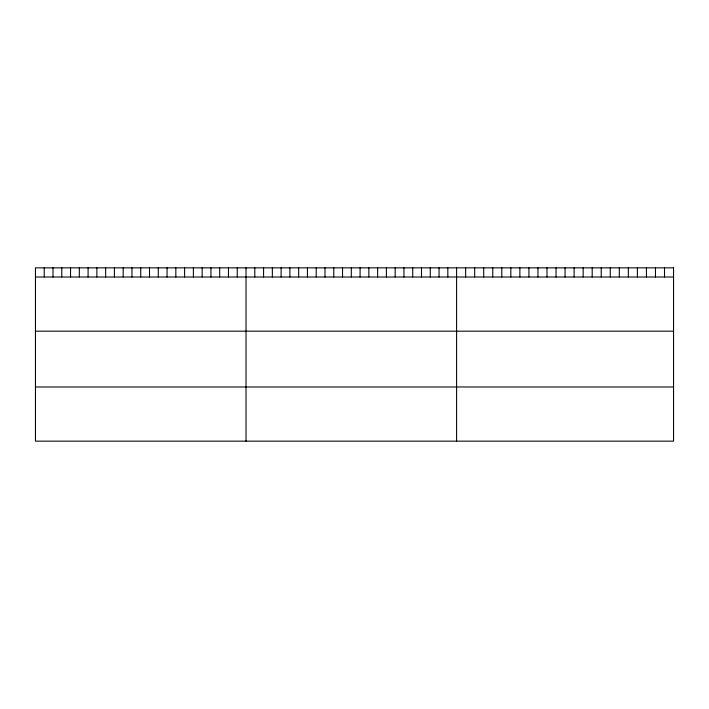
<?xml version="1.0" encoding="UTF-8"?>
<svg xmlns="http://www.w3.org/2000/svg" width="709" height="709" viewBox="0 0 709 709"><rect width="100%" height="100%" fill="white"/><g stroke="black" fill="none" stroke-linecap="round" stroke-linejoin="round"><path stroke-width="1.06" d="M35.45 277.006L673.55 277.006M35.45 331.174L673.55 331.174M35.45 386.981L673.55 386.981M664.51 267.851L664.51 277.006M655.471 267.851L655.471 277.006M646.431 267.851L646.431 277.006M637.391 267.851L637.391 277.006M628.351 267.851L628.351 277.006M619.311 267.851L619.311 277.006M610.272 267.851L610.272 277.006M601.232 267.851L601.232 277.006M592.192 267.851L592.192 277.006M583.153 267.851L583.153 277.006M574.113 267.851L574.113 277.006M565.073 267.851L565.073 277.006M556.033 267.851L556.033 277.006M546.994 267.851L546.994 277.006M537.954 267.851L537.954 277.006M528.914 267.851L528.914 277.006M519.874 267.851L519.874 277.006M510.834 267.851L510.834 277.006M501.795 267.851L501.795 277.006M492.755 267.851L492.755 277.006M483.715 267.851L483.715 277.006M474.675 267.851L474.675 277.006M465.636 267.851L465.636 277.006M456.596 267.851L456.596 441.149M447.822 267.851L447.822 277.006M439.048 267.851L439.048 277.006M430.274 267.851L430.274 277.006M421.5 267.851L421.5 277.006M412.727 267.851L412.727 277.006M403.953 267.851L403.953 277.006M395.179 267.851L395.179 277.006M386.405 267.851L386.405 277.006M377.631 267.851L377.631 277.006M368.857 267.851L368.857 277.006M360.083 267.851L360.083 277.006M351.309 267.851L351.309 277.006M342.536 267.851L342.536 277.006M333.762 267.851L333.762 277.006M324.988 267.851L324.988 277.006M316.214 267.851L316.214 277.006M307.44 267.851L307.44 277.006M298.666 267.851L298.666 277.006M289.892 267.851L289.892 277.006M281.118 267.851L281.118 277.006M272.345 267.851L272.345 277.006M263.571 267.851L263.571 277.006M254.797 267.851L254.797 277.006M246.023 267.851L246.023 441.149M237.249 267.851L237.249 277.006M228.475 267.851L228.475 277.006M219.701 267.851L219.701 277.006M210.928 267.851L210.928 277.006M202.154 267.851L202.154 277.006M193.38 267.851L193.38 277.006M184.606 267.851L184.606 277.006M175.832 267.851L175.832 277.006M167.058 267.851L167.058 277.006M158.284 267.851L158.284 277.006M149.51 267.851L149.51 277.006M140.737 267.851L140.737 277.006M131.963 267.851L131.963 277.006M123.189 267.851L123.189 277.006M114.415 267.851L114.415 277.006M105.641 267.851L105.641 277.006M96.867 267.851L96.867 277.006M88.093 267.851L88.093 277.006M79.319 267.851L79.319 277.006M70.545 267.851L70.545 277.006M61.772 267.851L61.772 277.006M52.998 267.851L52.998 277.006M44.224 267.851L44.224 277.006M673.55 267.851L35.45 267.851L35.45 441.149L673.55 441.149L673.55 267.851"/></g></svg>
